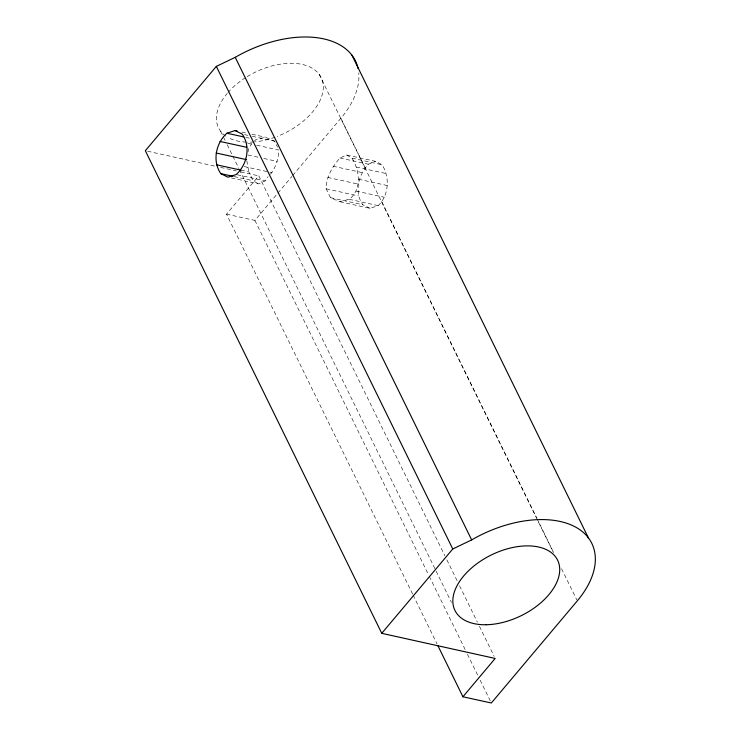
<?xml version="1.0" encoding="UTF-8"?>
<svg xmlns="http://www.w3.org/2000/svg" width="740" height="740" viewBox="0 0 740 740"><rect width="100%" height="100%" fill="white"/><g stroke="black" fill="none" stroke-linecap="round" stroke-linejoin="round"><path stroke-width="0.56" stroke-dasharray="3.7 2.78" d="M346.616 154.993L351.944 158.156C359.696 170.348 362.036 189.542 349.206 199.301L339.595 201.659L330.484 197.672L326.137 188.811C326.174 176.86 332.417 166.704 339.91 157.99L346.616 154.993L375.43 161.311L382.053 164.752C390.017 177.073 388.972 195.249 378.214 205.655L370.046 208.338L339.595 201.659M270.479 174.27C275.548 167.786 278.296 159.433 278.795 151.21M247.965 152.079L248.973 147.797L251.831 143.56M370.046 208.338L362.831 204.767C353.859 192.002 358.549 175.01 368.317 164.215L375.43 161.311M231.407 177.961L258.482 183.89L265.188 180.893L268.046 176.656M412.587 594.026L226.505 214.174L258.76 175.861L444.842 555.712M226.505 214.174L254.911 220.4L277.139 193.991M277.879 193.112L291.958 176.379M292.707 175.5L340.872 118.28A95.257 56.397 -26.1 0 0 358.752 72.835M254.264 141.174L255.892 139.583L265.503 137.224L274.614 141.21L277.509 147.121M241.814 132.035L247.447 133.265M251.961 134.255L265.503 137.224M244.496 134.615L247.835 135.346M252.303 136.317L274.614 141.21M351.944 158.156L382.053 164.752M245.846 137.381L249.195 138.121M339.91 157.99L368.317 164.215M247.724 143.236L252.183 144.208M256.641 145.188L278.952 150.081M356.282 167.018L386.391 173.613M332.991 166.204L361.999 172.559M248.039 155.021L259.324 157.49M263.829 158.48L277.371 161.45M358.484 179.219L387.298 185.537M327.728 177.434L358.179 184.112M244.209 166.565L268.759 171.948M269.869 172.189L272.098 172.679M356.116 191.087L384.522 197.312M241 170.154L248.807 171.865L253.154 180.736L258.482 183.89M326.137 188.811L358.484 195.897M237.3 174.779L265.188 180.893M349.206 199.301L378.214 205.655M234.182 176.573L253.154 180.736M330.484 197.672L362.831 204.767M147.584 151.219L216.089 166.398M220.576 167.397L236.301 170.885M240.787 171.874L258.76 175.861M340.872 118.28L365.458 168.452M381.664 201.548L536.648 517.898M537.157 518.934L553.418 552.123M561.54 568.718L576.784 599.835M319.097 74.204L553.483 552.641M446.877 559.865L457.561 581.659M459.586 585.812L477.383 622.127M479.418 626.28L494.163 656.38M220.622 131.239L225.191 140.572M227.226 144.726L232.314 155.104M232.822 156.14L238.918 168.6M239.427 169.636L451.446 602.416M254.911 220.4L428.793 575.341M429.302 576.386L465.404 650.072M467.43 654.225L478.114 676.018M480.149 680.171L490.315 700.928M413.096 595.071L436.998 643.846M246.809 160.774L248.807 171.865M247.132 76.636A57.156 33.837 -26.1 0 1 321.095 77.386A57.156 33.837 -26.1 0 1 277.176 136.419M275.058 137.205A57.156 33.837 -26.1 0 1 255.235 141.812M254.107 141.923A57.156 33.837 -26.1 0 1 247.41 142.145M246.263 142.108A57.156 33.837 -26.1 0 1 227.67 137.316M225.848 136.16A57.156 33.837 -26.1 0 1 227.245 93.379M227.957 92.556A57.156 33.837 -26.1 0 1 246.161 77.237"/><path stroke-width="1.11" d="M235.043 130.545L242.257 134.125C250.934 146.659 247.188 164.641 236.18 174.538L228.022 177.221L220.798 173.641C212.13 161.107 215.876 143.125 226.884 133.228L235.043 130.545L237.3 131.045M358.086 68.561A95.257 56.397 -26.1 0 0 235.237 57.313L216.339 66.378L145.336 150.72L381.757 633.32L495.18 658.452L462.925 696.775L438.015 645.918M381.757 633.32L452.76 548.969L471.658 539.904A95.257 56.397 -26.1 0 1 576.59 527.648A95.257 56.397 -26.1 0 1 577.293 600.871L491.332 703L462.925 696.775M226.884 133.228L243.617 136.9M219.965 141.442L246.744 147.315M216.154 152.995L246.614 159.664M216.459 164.779L241 170.154M220.798 173.641L233.072 176.333M351.925 55.185L588.346 537.786M235.237 57.313L471.658 539.904M216.339 66.378L452.76 548.969M486.152 624.745A57.156 33.837 -26.1 0 0 559.218 564.824A57.156 33.837 -26.1 0 0 473.471 566.377A57.156 33.837 -26.1 0 0 486.152 624.745"/></g></svg>
